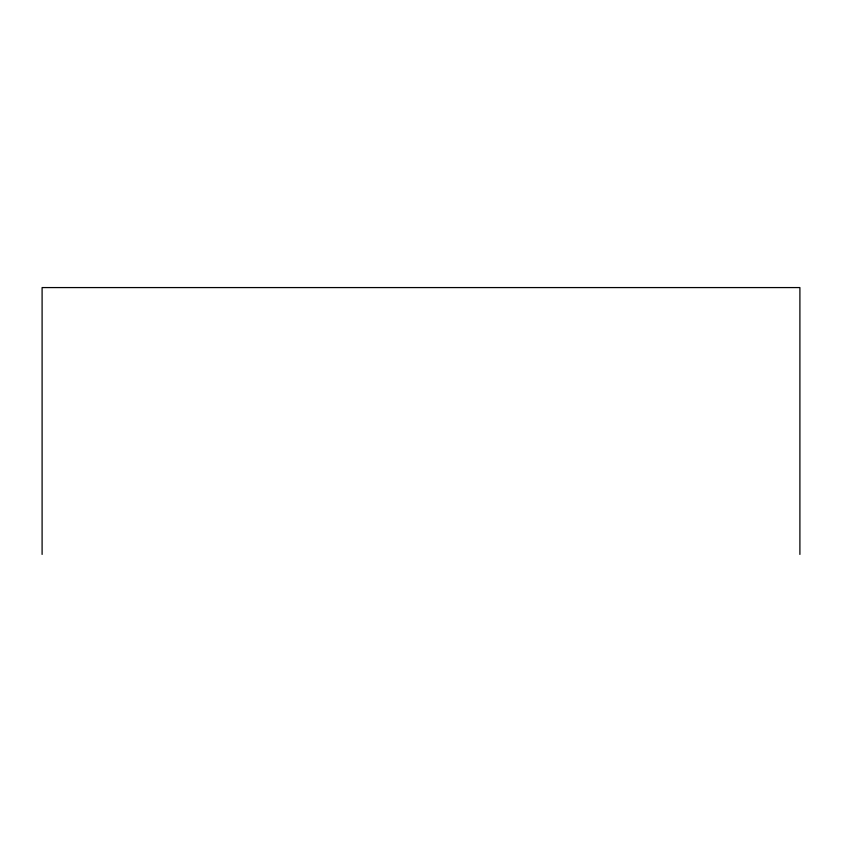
<?xml version="1.0" encoding="UTF-8"?>
<svg xmlns="http://www.w3.org/2000/svg" width="842" height="842" viewBox="0 0 842 842"><rect width="100%" height="100%" fill="white"/><g stroke="black" fill="none" stroke-linecap="round" stroke-linejoin="round"><path stroke-width="1.26" d="M799.9 554.425L799.9 287.575L42.1 287.575L42.1 554.425"/></g></svg>
